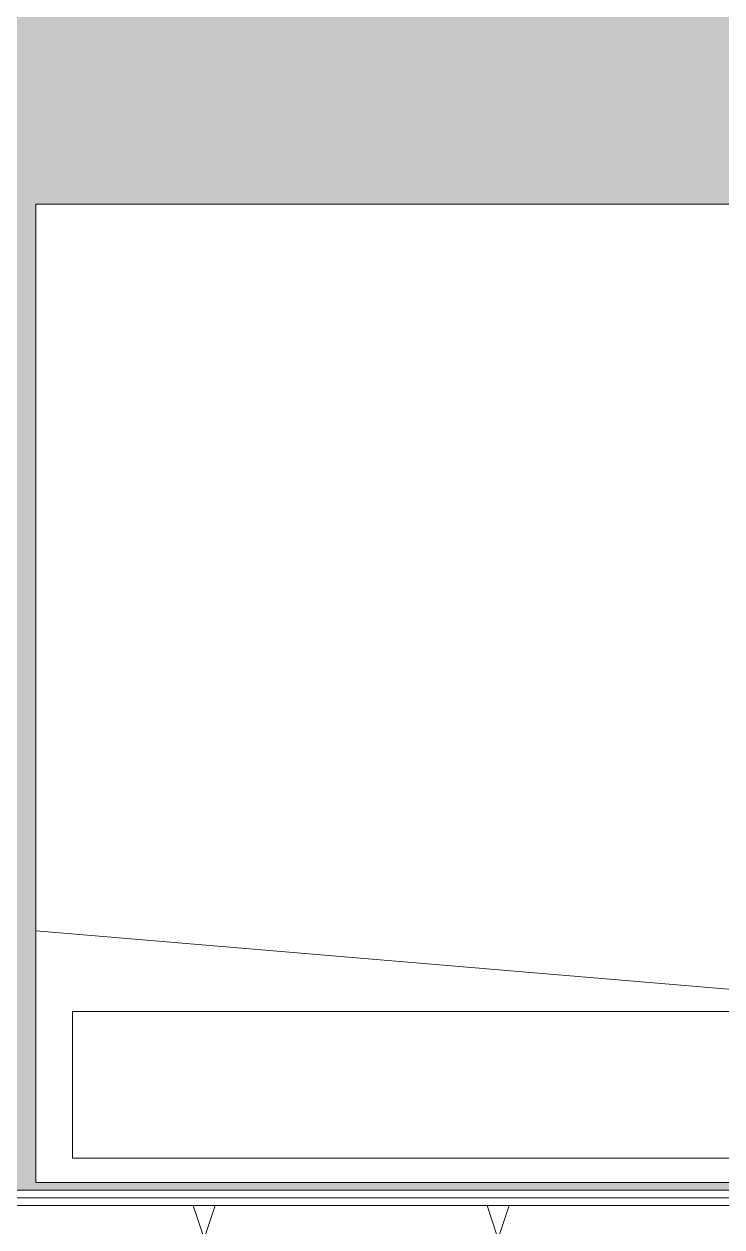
# Model space of a CAD drawing. Header units: inches. Extents: x -9418 to 110693, y 8585 to 209374.
# Drawn here: x -3794.9 to -3737.8, y 10972.6 to 11070.9 of the extents above; entities that cross this region are included whole.
import ezdxf

# ---------------------------------------------------------------- set-up
doc = ezdxf.new("R2010")
doc.units = ezdxf.units.IN
doc.header["$MEASUREMENT"] = 0
for name, color, linetype, lineweight in [('0-1', 7, 'Continuous', 5), ('0-3', 7, 'Continuous', 9), ('A-AREA-PATT-3', 41, 'Continuous', 9), ('A-WALL', 113, 'Continuous', 9), ('A-WALL-PATT-3', 111, 'Continuous', 9), ('I-FURN-1', 7, 'Continuous', 9), ('I-WALL-1', 2, 'Continuous', 15)]:
    doc.layers.add(name, color=color, linetype=linetype, lineweight=lineweight)

# ---------------------------------------------------------------- blocks, each defined once
blk = doc.blocks.new('Bed-Standard - King 78_ x 80_-V114-SITE PLAN - TOPO WITH IMAGERY')
at = {"layer": 'I-FURN-1'}
for p, q in [((-28.311, 41.795), (49.689, 41.795)), ((-28.311, -38.205), (-28.311, 41.795)), ((49.689, -24.205), (-28.311, -17.625)), ((-25.311, -24.205), (46.689, -24.205)), ((-25.311, -36.205), (-25.311, -24.205)), ((-25.311, -36.205), (46.689, -36.205)), ((49.689, -38.205), (-28.311, -38.205))]:
    blk.add_line(p, q, dxfattribs=at)
blk = doc.blocks.new('1750 Ox - Unit Layouts_rvt-1-SITE PLAN - TOPO WITH IMAGERY')
at = {"layer": '0-3'}
blk.add_blockref('Bed-Standard - King 78_ x 80_-V114-SITE PLAN - TOPO WITH IMAGERY', (-3765.575, 11014.419), dxfattribs=at)

msp = doc.modelspace()

# ---------------------------------------------------------------- hatches: boundary and pattern name
at = {"layer": 'A-AREA-PATT-3'}
h = msp.add_hatch(color=256, dxfattribs=at)
h.paths.add_polyline_path([(-3484.724, 11104.589), (-3520.724, 11104.589), (-3520.724, 11106.339), (-3484.724, 11106.339)], flags=0)
h.paths.add_polyline_path([(-3569.885, 10975.589), (-3545.724, 10975.589), (-3545.724, 10976.67), (-3574.484, 10976.67), (-3574.484, 11036.67), (-3586.474, 11036.67), (-3586.474, 11041.42), (-3583.474, 11041.42), (-3583.474, 11045.379), (-3584.224, 11045.379), (-3584.224, 11047.879), (-3582.099, 11048.129), (-3582.099, 11068.129), (-3583.474, 11068.129), (-3583.474, 11090.379), (-3584.224, 11090.379), (-3584.224, 11092.879), (-3583.474, 11092.879), (-3583.474, 11100.67), (-3545.724, 11100.67), (-3545.724, 11101.589), (-3485.724, 11101.589), (-3485.724, 11102.589), (-3484.724, 11102.589), (-3484.474, 11104.589), (-3482.786, 11104.589), (-3482.786, 11140.589), (-3484.724, 11140.589), (-3484.724, 11142.589), (-3485.724, 11142.589), (-3485.724, 11198.475), (-3486.484, 11198.475), (-3486.484, 11162.725), (-3516.484, 11162.725), (-3516.484, 11198.475), (-3508.484, 11198.475), (-3508.484, 11234.725), (-3523.014, 11234.725), (-3523.014, 11234.35), (-3547.014, 11234.35), (-3547.014, 11234.725), (-3578.109, 11234.725), (-3578.109, 11145.173), (-3614.109, 11145.173), (-3614.109, 11162.071), (-3625.016, 11162.071), (-3624.907, 11178.571), (-3614.109, 11178.571), (-3614.109, 11186.071), (-3625.016, 11186.071), (-3624.907, 11202.571), (-3614.109, 11202.571), (-3614.109, 11210.071), (-3625.016, 11210.071), (-3624.907, 11226.571), (-3614.109, 11226.571), (-3614.109, 11257.589), (-3857.849, 11257.36), (-3857.849, 11241.202), (-3861.224, 11241.101), (-3861.224, 11203.177), (-3857.849, 11203.177), (-3857.849, 11164.402), (-3861.224, 11164.402), (-3861.224, 11126.377), (-3857.849, 11126.377), (-3857.849, 11101.589), (-3710.484, 11101.589), (-3710.484, 11096.839), (-3830.574, 11096.839), (-3830.574, 11084.589), (-3835.324, 11084.589), (-3835.324, 11096.839), (-3857.849, 11096.839), (-3857.849, 11087.602), (-3862.286, 11087.602), (-3862.286, 11083.589), (-3837.474, 11083.589), (-3837.474, 11055.589), (-3862.286, 11055.589), (-3862.286, 11049.577), (-3861.549, 11049.827), (-3861.549, 11053.952), (-3835.324, 11053.952), (-3835.324, 11054.589), (-3830.574, 11054.589), (-3830.574, 11049.202), (-3861.224, 11049.202), (-3861.224, 11011.177), (-3857.849, 11011.177), (-3857.849, 10975.589), (-3672.484, 10975.589), (-3672.484, 10999.67), (-3667.734, 10999.67), (-3667.734, 10998.67), (-3606.484, 10998.67), (-3606.484, 10975.589), (-3600.46, 10975.589), (-3600.46, 10982.396), (-3599.961, 10984.259), (-3598.597, 10985.623), (-3596.734, 10986.122), (-3595.346, 10986.122), (-3595.693, 10989.146), (-3597.272, 10990.828), (-3597.72, 10992.146), (-3597.984, 10994.146), (-3597.81, 10996.138), (-3596.544, 11000.146), (-3595.611, 11002.146), (-3593.224, 11005.146), (-3590.984, 11006.146), (-3589.984, 11006.146), (-3587.744, 11005.146), (-3586.744, 11004.146), (-3585.357, 11002.146), (-3583.696, 10998.146), (-3583.158, 10996.138), (-3583.071, 10993.15), (-3583.516, 10991.146), (-3584.083, 10990.146), (-3585.275, 10989.146), (-3585.622, 10986.122), (-3583.27, 10985.995), (-3581.599, 10985.031), (-3581.007, 10984.259), (-3580.508, 10981.67), (-3580.508, 10975.589), (-3570.16, 10975.589)], flags=0)
h.paths.add_polyline_path([(-3715.886, 10976.214), (-3793.886, 10976.214), (-3793.886, 11056.214), (-3715.886, 11056.214), (-3715.886, 11014.411)], flags=0)
h.paths.add_polyline_path([(-3808.944, 10976.714), (-3813.818, 10976.714), (-3813.818, 10994.714), (-3795.818, 10994.714), (-3795.818, 10976.714)], flags=0)
h.paths.add_polyline_path([(-3711.886, 10976.714), (-3711.886, 10994.714), (-3693.886, 10994.714), (-3693.886, 10976.714)], flags=0)
h.paths.add_polyline_path([(-3554.439, 10981.67), (-3554.872, 10981.886), (-3554.614, 10981.723)], flags=0)
h.paths.add_polyline_path([(-3671.859, 11033.67), (-3672.484, 11033.67), (-3672.484, 11045.379), (-3673.234, 11045.379), (-3673.234, 11047.879), (-3671.109, 11048.129), (-3671.109, 11068.129), (-3672.484, 11068.129), (-3672.566, 11090.379), (-3673.234, 11090.379), (-3673.234, 11092.879), (-3672.484, 11092.879), (-3672.484, 11096.839), (-3674.484, 11096.839), (-3674.484, 11101.589), (-3620.474, 11101.589), (-3620.474, 11092.879), (-3619.724, 11092.879), (-3619.724, 11090.379), (-3621.849, 11090.129), (-3621.849, 11070.129), (-3620.474, 11070.129), (-3620.474, 11047.879), (-3619.724, 11047.879), (-3619.724, 11045.379), (-3620.474, 11045.379), (-3620.474, 11041.42), (-3618.474, 11041.42), (-3618.474, 11036.67), (-3667.734, 11036.67), (-3667.734, 11033.67), (-3668.359, 11033.67)], flags=0)
h.paths.add_polyline_path([(-3574.484, 11041.42), (-3545.724, 11041.42), (-3545.724, 11095.92), (-3578.724, 11095.92), (-3578.724, 11092.879), (-3577.974, 11092.879), (-3577.974, 11090.379), (-3582.099, 11090.129), (-3582.099, 11070.129), (-3580.724, 11070.129), (-3580.724, 11048.129), (-3577.974, 11047.879), (-3578.1, 11045.379), (-3578.724, 11045.379), (-3578.724, 11041.42), (-3578.076, 11041.42)], flags=0)
h.paths.add_polyline_path([(-3667.734, 11041.42), (-3625.224, 11041.42), (-3625.224, 11045.379), (-3625.974, 11045.379), (-3625.974, 11047.879), (-3621.849, 11048.129), (-3621.849, 11068.129), (-3623.224, 11068.129), (-3623.224, 11090.129), (-3625.974, 11090.379), (-3625.974, 11092.879), (-3625.224, 11092.879), (-3625.224, 11096.839), (-3667.734, 11096.839), (-3667.734, 11092.879), (-3666.984, 11092.879), (-3666.984, 11090.379), (-3671.109, 11090.129), (-3671.109, 11070.129), (-3669.734, 11070.129), (-3669.734, 11048.129), (-3666.984, 11047.879), (-3666.984, 11045.379), (-3667.734, 11045.379)], flags=0)
h.paths.add_polyline_path([(-3548.161, 11047.214), (-3574.161, 11047.214), (-3574.161, 11072.214), (-3548.161, 11072.214), (-3548.161, 11054.902)], flags=0)
h.paths.add_polyline_path([(-3801.389, 11195.589), (-3801.389, 11225.589), (-3741.389, 11225.589), (-3741.389, 11195.589), (-3759.509, 11195.589)], flags=0)
at = {"layer": 'A-WALL-PATT-3'}
h = msp.add_hatch(dxfattribs=at)
h.set_pattern_fill('FP_5', color=256, style=0, pattern_type=2)
h.set_pattern_definition([(161.57, (3, 3), (-24.0016874, -0.002073), [0, -170.76, 18.96, 0]), (18.43, (-3, 3), (-24.0016874, 0.002073), [0, -170.76, 18.96, 0]), (108.43, (3, 3), (11.995661, -60.005255), [56.91, -132.81]), (71.57, (-3, 3), (11.995661, 60.005255), [56.91, -132.81])])
h.paths.add_polyline_path([(-3518.285, 10970.839), (-3484.474, 10970.839), (-3484.731, 10974.339), (-3858.474, 10974.339), (-3858.379, 10970.839), (-3571.923, 10970.839)], flags=0)

# ---------------------------------------------------------------- linework, layer by layer
at = {"layer": 'A-WALL'}
for p, q in [((-3667.734, 10974.964), (-3858.474, 10974.964)), ((-3544.474, 10974.339), (-3858.474, 10974.339))]:
    msp.add_line(p, q, dxfattribs=at)
at = {"layer": 'I-WALL-1'}
msp.add_line((-3667.734, 10975.589), (-3857.849, 10975.589), dxfattribs=at)

# ---------------------------------------------------------------- block references
at = {"layer": '0-1'}
msp.add_blockref('1750 Ox - Unit Layouts_rvt-1-SITE PLAN - TOPO WITH IMAGERY', (0, 0), dxfattribs=at)

doc.saveas('drawing.dxf')
